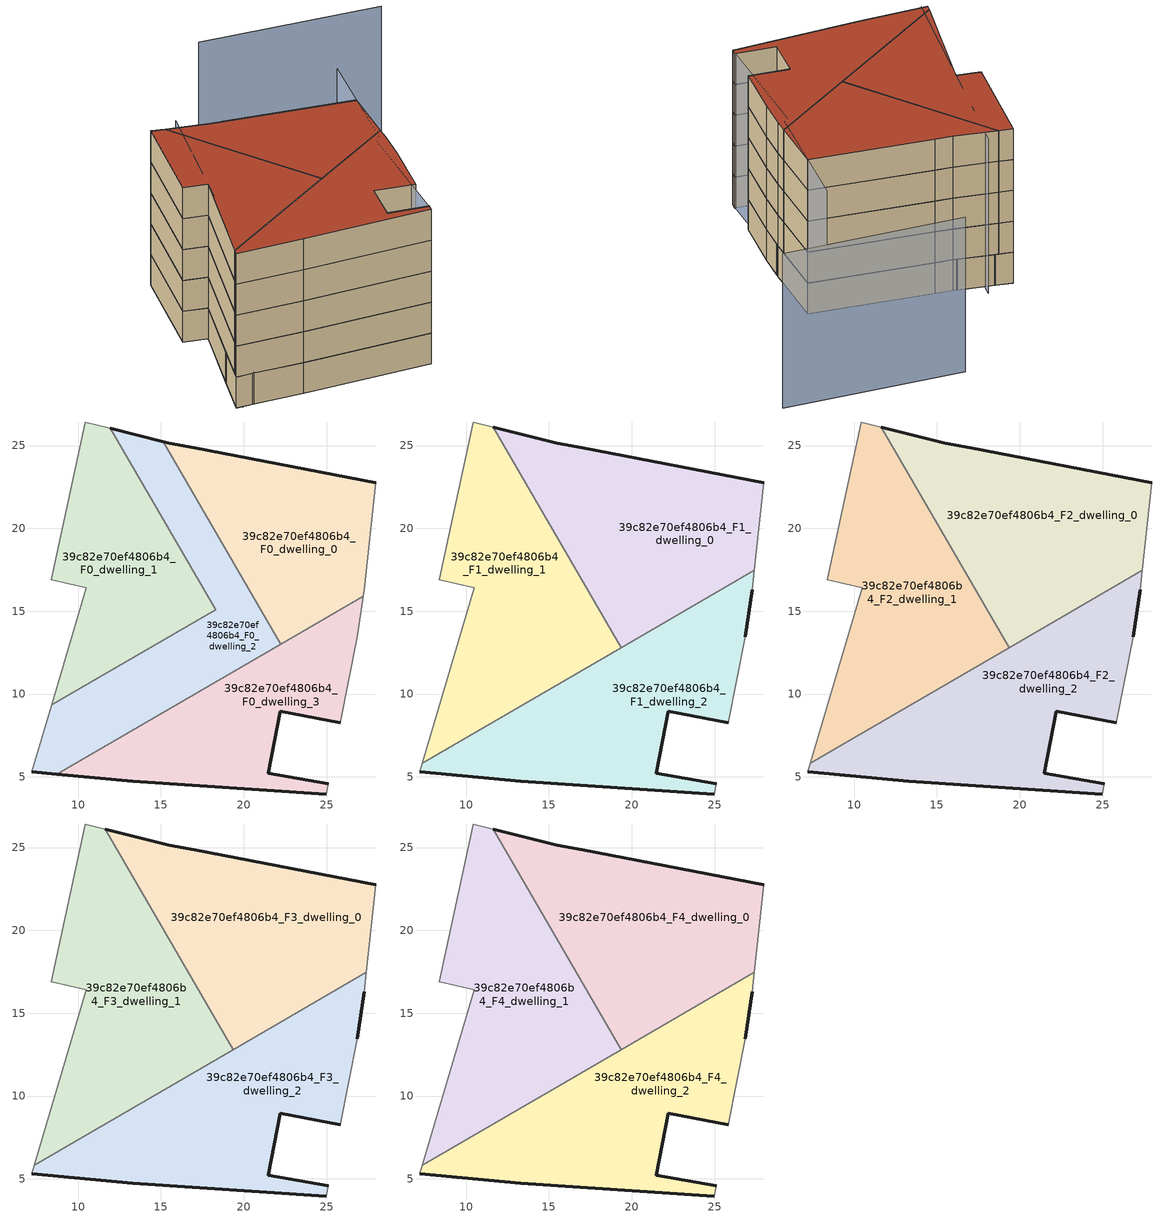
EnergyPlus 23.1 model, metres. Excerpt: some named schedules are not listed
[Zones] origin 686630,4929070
39c82e70ef4806b4_F0_dwelling_0
 floor ground (EU_floor_Construction): 27.22,15.91 27.28,16.29 27.97,22.76 17.01,24.86 15.51,25.14 15.13,25.24 22.23,13.01 z0
 wall outside (EU_wall_Construction): 15.13,25.24 15.51,25.14 17.01,24.86 27.97,22.76 z0:3
 wall adiabatic (EU_wall_Construction): 27.97,22.76 27.28,16.29 27.22,15.91 z0:3
 wall to 39c82e70ef4806b4_F0_dwelling_2 (EU_wall_Construction): 22.23,13.01 15.13,25.24 z0:3
 wall to 39c82e70ef4806b4_F0_dwelling_3 (EU_wall_Construction): 27.22,15.91 22.23,13.01 z0:3
39c82e70ef4806b4_F0_dwelling_1
 floor ground (EU_floor_Construction): 18.3,15.09 11.94,26.04 10.44,26.42 8.36,16.9 10.49,16.4 8.4,9.34 z0
 wall adiabatic (EU_wall_Construction): 8.4,9.34 10.49,16.4 8.36,16.9 10.44,26.42 11.94,26.04 z0:3
 wall to 39c82e70ef4806b4_F0_dwelling_2 (EU_wall_Construction): 11.94,26.04 18.3,15.09 8.4,9.34 z0:3
39c82e70ef4806b4_F0_dwelling_2
 floor ground (EU_floor_Construction): 22.23,13.01 15.13,25.24 11.94,26.04 18.3,15.09 8.4,9.34 7.19,5.3 8.72,5.17 z0
 wall outside (EU_wall_Construction): 11.94,26.04 15.13,25.24 / 8.72,5.17 7.19,5.3 z0:3
 wall adiabatic (EU_wall_Construction): 7.19,5.3 8.4,9.34 z0:3
 wall to 39c82e70ef4806b4_F0_dwelling_3 (EU_wall_Construction): 22.23,13.01 8.72,5.17 z0:3
39c82e70ef4806b4_F0_dwelling_3
 floor ground (EU_floor_Construction): 25.1,4.57 21.46,5.2 22.21,8.96 25.82,8.25 26.85,13.44 27.22,15.91 8.72,5.17 13.3,4.75 24.98,3.96 z0
 wall outside (EU_wall_Construction): 24.98,3.96 13.3,4.75 8.72,5.17 / 25.82,8.25 22.21,8.96 21.46,5.2 25.1,4.57 z0:3
 wall adiabatic (EU_wall_Construction): 25.1,4.57 24.98,3.96 / 27.22,15.91 26.85,13.44 25.82,8.25 z0:3
39c82e70ef4806b4_F1_dwelling_0
 floor to 39c82e70ef4806b4_F0_dwelling_0 (EU_floor_Construction): 27.4,17.47 27.97,22.76 17.01,24.86 15.51,25.14 15.13,25.24 21.59,14.1 z3
 floor to 39c82e70ef4806b4_F0_dwelling_2 (EU_floor_Construction): 21.59,14.1 15.13,25.24 11.94,26.04 18.3,15.09 18.1,14.98 19.36,12.81 z3
 floor to 39c82e70ef4806b4_F0_dwelling_1 (EU_floor_Construction): 18.3,15.09 11.94,26.04 11.63,26.12 18.1,14.98 z3
 wall outside (EU_wall_Construction): 11.63,26.12 15.51,25.14 17.01,24.86 27.97,22.76 z3:6
 wall adiabatic (EU_wall_Construction): 27.97,22.76 27.4,17.47 z3:6
 wall to 39c82e70ef4806b4_F1_dwelling_1 (EU_wall_Construction): 19.36,12.81 11.63,26.12 z3:6
 wall to 39c82e70ef4806b4_F1_dwelling_2 (EU_wall_Construction): 27.4,17.47 19.36,12.81 z3:6
39c82e70ef4806b4_F1_dwelling_1
 floor to 39c82e70ef4806b4_F0_dwelling_1 (EU_floor_Construction): 18.1,14.98 11.63,26.12 10.44,26.42 8.36,16.9 10.49,16.4 8.4,9.34 z3
 floor to 39c82e70ef4806b4_F0_dwelling_2 (EU_floor_Construction): 19.36,12.81 18.1,14.98 8.4,9.34 7.35,5.83 z3
 wall adiabatic (EU_wall_Construction): 7.35,5.83 10.49,16.4 8.36,16.9 10.44,26.42 11.63,26.12 z3:6
 wall to 39c82e70ef4806b4_F1_dwelling_2 (EU_wall_Construction): 19.36,12.81 7.35,5.83 z3:6
39c82e70ef4806b4_F1_dwelling_2
 floor to 39c82e70ef4806b4_F0_dwelling_2 (EU_floor_Construction): 22.23,13.01 21.59,14.1 7.35,5.83 7.19,5.3 8.72,5.17 z3
 floor to 39c82e70ef4806b4_F0_dwelling_3 (EU_floor_Construction): 25.1,4.57 21.46,5.2 22.21,8.96 25.82,8.25 26.85,13.44 27.22,15.91 8.72,5.17 13.3,4.75 24.98,3.96 z3
 floor to 39c82e70ef4806b4_F0_dwelling_0 (EU_floor_Construction): 27.22,15.91 27.28,16.29 27.4,17.47 21.59,14.1 22.23,13.01 z3
 wall outside (EU_wall_Construction): 25.82,8.25 22.21,8.96 21.46,5.2 25.1,4.57 / 24.98,3.96 13.3,4.75 7.19,5.3 / 27.28,16.29 26.85,13.44 z3:6
 wall adiabatic (EU_wall_Construction): 25.1,4.57 24.98,3.96 / 7.19,5.3 7.35,5.83 / 27.4,17.47 27.28,16.29 / 26.85,13.44 25.82,8.25 z3:6
39c82e70ef4806b4_F2_dwelling_0
 floor to 39c82e70ef4806b4_F1_dwelling_0 (EU_floor_Construction): 27.4,17.47 27.97,22.76 17.01,24.86 15.51,25.14 11.63,26.12 19.36,12.81 z6
 wall outside (EU_wall_Construction): 11.63,26.12 15.51,25.14 17.01,24.86 27.97,22.76 z6:9
 wall adiabatic (EU_wall_Construction): 27.97,22.76 27.4,17.47 z6:9
 wall to 39c82e70ef4806b4_F2_dwelling_1 (EU_wall_Construction): 19.36,12.81 11.63,26.12 z6:9
 wall to 39c82e70ef4806b4_F2_dwelling_2 (EU_wall_Construction): 27.4,17.47 19.36,12.81 z6:9
39c82e70ef4806b4_F2_dwelling_1
 floor to 39c82e70ef4806b4_F1_dwelling_1 (EU_floor_Construction): 19.36,12.81 11.63,26.12 10.44,26.42 8.36,16.9 10.49,16.4 7.35,5.83 z6
 wall adiabatic (EU_wall_Construction): 7.35,5.83 10.49,16.4 8.36,16.9 10.44,26.42 11.63,26.12 z6:9
 wall to 39c82e70ef4806b4_F2_dwelling_2 (EU_wall_Construction): 19.36,12.81 7.35,5.83 z6:9
39c82e70ef4806b4_F2_dwelling_2
 floor to 39c82e70ef4806b4_F1_dwelling_2 (EU_floor_Construction): 25.1,4.57 21.46,5.2 22.21,8.96 25.82,8.25 26.85,13.44 27.28,16.29 27.4,17.47 7.35,5.83 7.19,5.3 13.3,4.75 24.98,3.96 z6
 wall outside (EU_wall_Construction): 25.82,8.25 22.21,8.96 21.46,5.2 25.1,4.57 / 24.98,3.96 13.3,4.75 7.19,5.3 / 27.28,16.29 26.85,13.44 z6:9
 wall adiabatic (EU_wall_Construction): 25.1,4.57 24.98,3.96 / 7.19,5.3 7.35,5.83 / 27.4,17.47 27.28,16.29 / 26.85,13.44 25.82,8.25 z6:9
39c82e70ef4806b4_F3_dwelling_0
 floor to 39c82e70ef4806b4_F2_dwelling_0 (EU_floor_Construction): 27.4,17.47 27.97,22.76 17.01,24.86 15.51,25.14 11.63,26.12 19.36,12.81 z9
 wall outside (EU_wall_Construction): 11.63,26.12 15.51,25.14 17.01,24.86 27.97,22.76 z9:12
 wall adiabatic (EU_wall_Construction): 27.97,22.76 27.4,17.47 z9:12
 wall to 39c82e70ef4806b4_F3_dwelling_1 (EU_wall_Construction): 19.36,12.81 11.63,26.12 z9:12
 wall to 39c82e70ef4806b4_F3_dwelling_2 (EU_wall_Construction): 27.4,17.47 19.36,12.81 z9:12
39c82e70ef4806b4_F3_dwelling_1
 floor to 39c82e70ef4806b4_F2_dwelling_1 (EU_floor_Construction): 19.36,12.81 11.63,26.12 10.44,26.42 8.36,16.9 10.49,16.4 7.35,5.83 z9
 wall adiabatic (EU_wall_Construction): 7.35,5.83 10.49,16.4 8.36,16.9 10.44,26.42 11.63,26.12 z9:12
 wall to 39c82e70ef4806b4_F3_dwelling_2 (EU_wall_Construction): 19.36,12.81 7.35,5.83 z9:12
39c82e70ef4806b4_F3_dwelling_2
 floor to 39c82e70ef4806b4_F2_dwelling_2 (EU_floor_Construction): 25.1,4.57 21.46,5.2 22.21,8.96 25.82,8.25 26.85,13.44 27.28,16.29 27.4,17.47 7.35,5.83 7.19,5.3 13.3,4.75 24.98,3.96 z9
 wall outside (EU_wall_Construction): 25.82,8.25 22.21,8.96 21.46,5.2 25.1,4.57 / 24.98,3.96 13.3,4.75 7.19,5.3 / 27.28,16.29 26.85,13.44 z9:12
 wall adiabatic (EU_wall_Construction): 25.1,4.57 24.98,3.96 / 7.19,5.3 7.35,5.83 / 27.4,17.47 27.28,16.29 / 26.85,13.44 25.82,8.25 z9:12
39c82e70ef4806b4_F4_dwelling_0
 floor to 39c82e70ef4806b4_F3_dwelling_0 (EU_floor_Construction): 27.4,17.47 27.97,22.76 17.01,24.86 15.51,25.14 11.63,26.12 19.36,12.81 z12
 wall outside (EU_wall_Construction): 11.63,26.12 15.51,25.14 17.01,24.86 27.97,22.76 z12:15
 wall adiabatic (EU_wall_Construction): 27.97,22.76 27.4,17.47 z12:15
 wall to 39c82e70ef4806b4_F4_dwelling_1 (EU_wall_Construction): 19.36,12.81 11.63,26.12 z12:15
 wall to 39c82e70ef4806b4_F4_dwelling_2 (EU_wall_Construction): 27.4,17.47 19.36,12.81 z12:15
 roof outside (EU_roof_Construction): 27.97,22.76 27.4,17.47 19.36,12.81 11.63,26.12 15.51,25.14 17.01,24.86 z15
39c82e70ef4806b4_F4_dwelling_1
 floor to 39c82e70ef4806b4_F3_dwelling_1 (EU_floor_Construction): 19.36,12.81 11.63,26.12 10.44,26.42 8.36,16.9 10.49,16.4 7.35,5.83 z12
 wall adiabatic (EU_wall_Construction): 7.35,5.83 10.49,16.4 8.36,16.9 10.44,26.42 11.63,26.12 z12:15
 wall to 39c82e70ef4806b4_F4_dwelling_2 (EU_wall_Construction): 19.36,12.81 7.35,5.83 z12:15
 roof outside (EU_roof_Construction): 11.63,26.12 19.36,12.81 7.35,5.83 10.49,16.4 8.36,16.9 10.44,26.42 z15
39c82e70ef4806b4_F4_dwelling_2
 floor to 39c82e70ef4806b4_F3_dwelling_2 (EU_floor_Construction): 25.1,4.57 21.46,5.2 22.21,8.96 25.82,8.25 26.85,13.44 27.28,16.29 27.4,17.47 7.35,5.83 7.19,5.3 13.3,4.75 24.98,3.96 z12
 wall outside (EU_wall_Construction): 25.82,8.25 22.21,8.96 21.46,5.2 25.1,4.57 / 24.98,3.96 13.3,4.75 7.19,5.3 / 27.28,16.29 26.85,13.44 z12:15
 wall adiabatic (EU_wall_Construction): 25.1,4.57 24.98,3.96 / 7.19,5.3 7.35,5.83 / 27.4,17.47 27.28,16.29 / 26.85,13.44 25.82,8.25 z12:15
 roof outside (EU_roof_Construction): 27.4,17.47 27.28,16.29 26.85,13.44 25.82,8.25 22.21,8.96 21.46,5.2 25.1,4.57 24.98,3.96 13.3,4.75 7.19,5.3 7.35,5.83 z15
shading: 13.04,26.9 7.77,5.17 / 37.11,35.37 20.88,37.37 / 24.98,3.96 26.28,16.07 / 26.73,16.3 28.99,28.04 z0:15
[Building]
EU S2 Campaign: North Axis=0; Terrain=City; Solar Distribution=FullExterior
[Site:Location]
Bologna: Latitude=44.5; Longitude=11.25; Time Zone=1; Elevation=37
[SizingPeriod:WeatherFileDays]
AnnualSizingPeriod: Begin Month=1; Begin Day of Month=1; End Month=12; End Day of Month=31; Day of Week for Start Day=Monday; Use Weather File Daylight Saving Period=No; Use Weather File Rain and Snow Indicators=No
[MATERIAL]
EU_InternalMass_Material: Roughness=MediumRough; Thickness=0.1; Conductivity=1; Density=1800; Specific Heat=900; Thermal Absorptance=0.9; Solar Absorptance=0.7; Visible Absorptance=0.7
[MATERIAL:NOMASS] Roughness=MediumRough; Thermal Absorptance=0.9; Solar Absorptance=0.7; Visible Absorptance=0.7
Name | Thermal Resistance
EU_wall_NoMass | 0.905828
EU_roof_NoMass | 0.37593
EU_floor_NoMass | 0.67114
[CONSTRUCTION]
EU_wall_Construction: EU_wall_NoMass
EU_roof_Construction: EU_roof_NoMass
EU_floor_Construction: EU_floor_NoMass
EU_InternalMass_Construction: EU_InternalMass_Material
[ZONE] Type=1; Multiplier=1; Ceiling Height=autocalculate; Floor Area=autocalculate; Part of Total Floor Area=Yes
Name | Volume
39c82e70ef4806b4_F0_dwelling_0 | 257.18
39c82e70ef4806b4_F1_dwelling_0; 39c82e70ef4806b4_F2_dwelling_0; 39c82e70ef4806b4_F3_dwelling_0; 39c82e70ef4806b4_F4_dwelling_0 | 342.919
39c82e70ef4806b4_F0_dwelling_1 | 257.152
39c82e70ef4806b4_F1_dwelling_1; 39c82e70ef4806b4_F2_dwelling_1; 39c82e70ef4806b4_F3_dwelling_1; 39c82e70ef4806b4_F4_dwelling_1 | 342.89
39c82e70ef4806b4_F0_dwelling_2 | 257.175
39c82e70ef4806b4_F1_dwelling_2; 39c82e70ef4806b4_F2_dwelling_2; 39c82e70ef4806b4_F3_dwelling_2; 39c82e70ef4806b4_F4_dwelling_2 | 342.91
39c82e70ef4806b4_F0_dwelling_3 | 257.213
[INTERNALMASS] Construction=EU_InternalMass_Construction
Name | Zone or ZoneList | Surface Area
39c82e70ef4806b4_F0_dwelling_0_EU_InternalMass | 39c82e70ef4806b4_F0_dwelling_0 | 85.7265
39c82e70ef4806b4_F0_dwelling_1_EU_InternalMass | 39c82e70ef4806b4_F0_dwelling_1 | 85.718
39c82e70ef4806b4_F0_dwelling_2_EU_InternalMass | 39c82e70ef4806b4_F0_dwelling_2 | 85.7252
39c82e70ef4806b4_F0_dwelling_3_EU_InternalMass | 39c82e70ef4806b4_F0_dwelling_3 | 85.738
39c82e70ef4806b4_F1_dwelling_0_EU_InternalMass | 39c82e70ef4806b4_F1_dwelling_0 | 114.303
39c82e70ef4806b4_F1_dwelling_1_EU_InternalMass | 39c82e70ef4806b4_F1_dwelling_1 | 114.298
39c82e70ef4806b4_F1_dwelling_2_EU_InternalMass | 39c82e70ef4806b4_F1_dwelling_2 | 114.304
39c82e70ef4806b4_F2_dwelling_0_EU_InternalMass | 39c82e70ef4806b4_F2_dwelling_0 | 114.303
39c82e70ef4806b4_F2_dwelling_1_EU_InternalMass | 39c82e70ef4806b4_F2_dwelling_1 | 114.298
39c82e70ef4806b4_F2_dwelling_2_EU_InternalMass | 39c82e70ef4806b4_F2_dwelling_2 | 114.304
39c82e70ef4806b4_F3_dwelling_0_EU_InternalMass | 39c82e70ef4806b4_F3_dwelling_0 | 114.303
39c82e70ef4806b4_F3_dwelling_1_EU_InternalMass | 39c82e70ef4806b4_F3_dwelling_1 | 114.298
39c82e70ef4806b4_F3_dwelling_2_EU_InternalMass | 39c82e70ef4806b4_F3_dwelling_2 | 114.304
39c82e70ef4806b4_F4_dwelling_0_EU_InternalMass | 39c82e70ef4806b4_F4_dwelling_0 | 114.303
39c82e70ef4806b4_F4_dwelling_1_EU_InternalMass | 39c82e70ef4806b4_F4_dwelling_1 | 114.298
39c82e70ef4806b4_F4_dwelling_2_EU_InternalMass | 39c82e70ef4806b4_F4_dwelling_2 | 114.304
[OTHEREQUIPMENT] Fuel Type=Electricity; Design Level Calculation Method=Watts/Area; Power per Zone Floor Area=1; Fraction Latent=0; Fraction Radiant=0; Fraction Lost=0; Carbon Dioxide Generation Rate=0; EndUse Subcategory=EU_Step8_InternalGains
Name | Zone or ZoneList or Space or SpaceList | Schedule
EU_Step8_InternalGain_39c82e70ef4806b4_F0_dwelling_0_f000 | 39c82e70ef4806b4_F0_dwelling_0 | EU_Step8_GainSchedule_39c82e70ef4806b4_F0_dwelling_0_f000
EU_Step8_InternalGain_39c82e70ef4806b4_F0_dwelling_1_f000 | 39c82e70ef4806b4_F0_dwelling_1 | EU_Step8_GainSchedule_39c82e70ef4806b4_F0_dwelling_1_f000
EU_Step8_InternalGain_39c82e70ef4806b4_F0_dwelling_2_f000 | 39c82e70ef4806b4_F0_dwelling_2 | EU_Step8_GainSchedule_39c82e70ef4806b4_F0_dwelling_2_f000
EU_Step8_InternalGain_39c82e70ef4806b4_F0_dwelling_3_f000 | 39c82e70ef4806b4_F0_dwelling_3 | EU_Step8_GainSchedule_39c82e70ef4806b4_F0_dwelling_3_f000
EU_Step8_InternalGain_39c82e70ef4806b4_F1_dwelling_0_f000 | 39c82e70ef4806b4_F1_dwelling_0 | EU_Step8_GainSchedule_39c82e70ef4806b4_F1_dwelling_0_f000
EU_Step8_InternalGain_39c82e70ef4806b4_F1_dwelling_1_f000 | 39c82e70ef4806b4_F1_dwelling_1 | EU_Step8_GainSchedule_39c82e70ef4806b4_F1_dwelling_1_f000
EU_Step8_InternalGain_39c82e70ef4806b4_F1_dwelling_2_f000 | 39c82e70ef4806b4_F1_dwelling_2 | EU_Step8_GainSchedule_39c82e70ef4806b4_F1_dwelling_2_f000
EU_Step8_InternalGain_39c82e70ef4806b4_F2_dwelling_0_f000 | 39c82e70ef4806b4_F2_dwelling_0 | EU_Step8_GainSchedule_39c82e70ef4806b4_F2_dwelling_0_f000
EU_Step8_InternalGain_39c82e70ef4806b4_F2_dwelling_1_f000 | 39c82e70ef4806b4_F2_dwelling_1 | EU_Step8_GainSchedule_39c82e70ef4806b4_F2_dwelling_1_f000
EU_Step8_InternalGain_39c82e70ef4806b4_F2_dwelling_2_f000 | 39c82e70ef4806b4_F2_dwelling_2 | EU_Step8_GainSchedule_39c82e70ef4806b4_F2_dwelling_2_f000
EU_Step8_InternalGain_39c82e70ef4806b4_F3_dwelling_0_f000 | 39c82e70ef4806b4_F3_dwelling_0 | EU_Step8_GainSchedule_39c82e70ef4806b4_F3_dwelling_0_f000
EU_Step8_InternalGain_39c82e70ef4806b4_F3_dwelling_1_f000 | 39c82e70ef4806b4_F3_dwelling_1 | EU_Step8_GainSchedule_39c82e70ef4806b4_F3_dwelling_1_f000
EU_Step8_InternalGain_39c82e70ef4806b4_F3_dwelling_2_f000 | 39c82e70ef4806b4_F3_dwelling_2 | EU_Step8_GainSchedule_39c82e70ef4806b4_F3_dwelling_2_f000
EU_Step8_InternalGain_39c82e70ef4806b4_F4_dwelling_0_f000 | 39c82e70ef4806b4_F4_dwelling_0 | EU_Step8_GainSchedule_39c82e70ef4806b4_F4_dwelling_0_f000
EU_Step8_InternalGain_39c82e70ef4806b4_F4_dwelling_1_f000 | 39c82e70ef4806b4_F4_dwelling_1 | EU_Step8_GainSchedule_39c82e70ef4806b4_F4_dwelling_1_f000
EU_Step8_InternalGain_39c82e70ef4806b4_F4_dwelling_2_f000 | 39c82e70ef4806b4_F4_dwelling_2 | EU_Step8_GainSchedule_39c82e70ef4806b4_F4_dwelling_2_f000
[ZONEVENTILATION:DESIGNFLOWRATE] Schedule=EU_AlwaysOn; Design Flow Rate Calculation Method=AirChanges/Hour; Air Changes per Hour=0.73129; Ventilation Type=Natural; Fan Pressure Rise=0; Fan Total Efficiency=1; Constant Term Coefficient=1; Temperature Term Coefficient=0; Velocity Term Coefficient=0; Velocity Squared Term Coefficient=0; Minimum Indoor Temperature=-100; Maximum Indoor Temperature=100; Delta Temperature=-100; Minimum Outdoor Temperature=-100; Maximum Outdoor Temperature=100; Maximum Wind Speed=40
Name | Zone or ZoneList or Space or SpaceList
EU_ConstantAir_39c82e70ef4806b4_F0_dwelling_0 | 39c82e70ef4806b4_F0_dwelling_0
EU_ConstantAir_39c82e70ef4806b4_F0_dwelling_1 | 39c82e70ef4806b4_F0_dwelling_1
EU_ConstantAir_39c82e70ef4806b4_F0_dwelling_2 | 39c82e70ef4806b4_F0_dwelling_2
EU_ConstantAir_39c82e70ef4806b4_F0_dwelling_3 | 39c82e70ef4806b4_F0_dwelling_3
EU_ConstantAir_39c82e70ef4806b4_F1_dwelling_0 | 39c82e70ef4806b4_F1_dwelling_0
EU_ConstantAir_39c82e70ef4806b4_F1_dwelling_1 | 39c82e70ef4806b4_F1_dwelling_1
EU_ConstantAir_39c82e70ef4806b4_F1_dwelling_2 | 39c82e70ef4806b4_F1_dwelling_2
EU_ConstantAir_39c82e70ef4806b4_F2_dwelling_0 | 39c82e70ef4806b4_F2_dwelling_0
EU_ConstantAir_39c82e70ef4806b4_F2_dwelling_1 | 39c82e70ef4806b4_F2_dwelling_1
EU_ConstantAir_39c82e70ef4806b4_F2_dwelling_2 | 39c82e70ef4806b4_F2_dwelling_2
EU_ConstantAir_39c82e70ef4806b4_F3_dwelling_0 | 39c82e70ef4806b4_F3_dwelling_0
EU_ConstantAir_39c82e70ef4806b4_F3_dwelling_1 | 39c82e70ef4806b4_F3_dwelling_1
EU_ConstantAir_39c82e70ef4806b4_F3_dwelling_2 | 39c82e70ef4806b4_F3_dwelling_2
EU_ConstantAir_39c82e70ef4806b4_F4_dwelling_0 | 39c82e70ef4806b4_F4_dwelling_0
EU_ConstantAir_39c82e70ef4806b4_F4_dwelling_1 | 39c82e70ef4806b4_F4_dwelling_1
EU_ConstantAir_39c82e70ef4806b4_F4_dwelling_2 | 39c82e70ef4806b4_F4_dwelling_2
[HVACTEMPLATE:THERMOSTAT] Constant Heating Setpoint=20; Constant Cooling Setpoint=50
EU_HeatOnly_39c82e70ef4806b4_F0_dwelling_0; EU_HeatOnly_39c82e70ef4806b4_F0_dwelling_1; EU_HeatOnly_39c82e70ef4806b4_F0_dwelling_2; EU_HeatOnly_39c82e70ef4806b4_F0_dwelling_3; EU_HeatOnly_39c82e70ef4806b4_F1_dwelling_0; EU_HeatOnly_39c82e70ef4806b4_F1_dwelling_1; EU_HeatOnly_39c82e70ef4806b4_F1_dwelling_2; EU_HeatOnly_39c82e70ef4806b4_F2_dwelling_0; EU_HeatOnly_39c82e70ef4806b4_F2_dwelling_1; EU_HeatOnly_39c82e70ef4806b4_F2_dwelling_2; EU_HeatOnly_39c82e70ef4806b4_F3_dwelling_0; EU_HeatOnly_39c82e70ef4806b4_F3_dwelling_1; EU_HeatOnly_39c82e70ef4806b4_F3_dwelling_2; EU_HeatOnly_39c82e70ef4806b4_F4_dwelling_0; EU_HeatOnly_39c82e70ef4806b4_F4_dwelling_1; EU_HeatOnly_39c82e70ef4806b4_F4_dwelling_2
